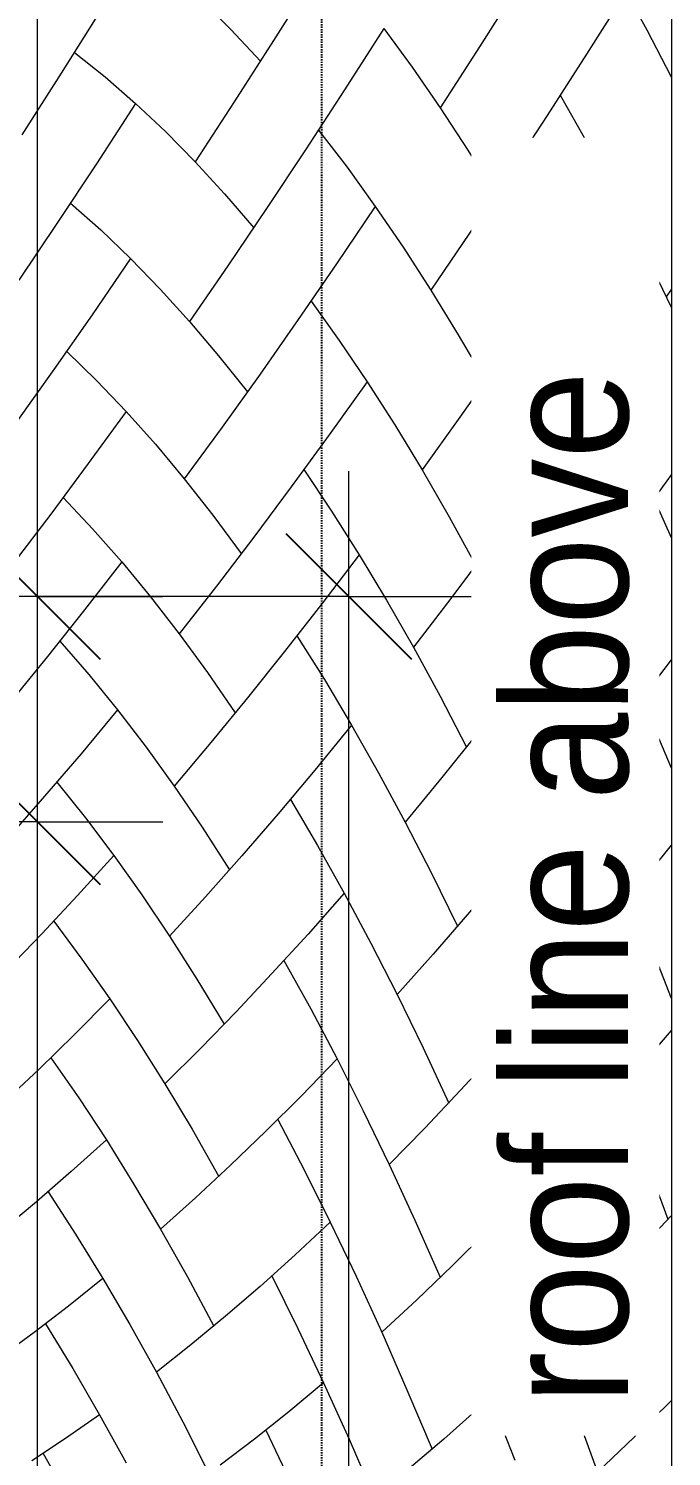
# Model space of a CAD drawing. Header units: millimetres. Extents: x -44657 to 28812, y -28146 to 16565.
# Drawn here: x 263 to 1032, y -1034 to 675 of the extents above; entities that cross this region are included whole.
import ezdxf

# ---------------------------------------------------------------- set-up
doc = ezdxf.new("R2010")
doc.units = ezdxf.units.MM
doc.linetypes.add('Dash 1_5mm', pattern=[3, 1.5, -1.5])
for name, color, linetype, lineweight in [('A-ANNO-DIMS', 211, 'Continuous', 5), ('A-ANNO-DIMS-100', 211, 'Continuous', 5), ('A-DETL', 90, 'Continuous', 5), ('A-FLOR', 192, 'Continuous', 9), ('A-FLOR-PATT', 8, 'Continuous', 9), ('G-ANNO-TEXT', 231, 'Continuous', 5)]:
    doc.layers.add(name, color=color, linetype=linetype, lineweight=lineweight)
doc.styles.add('Arial_3', font='arial.ttf', dxfattribs={"width": 0.9, "height": 120})
doc.styles.add('Arial_5', font='arial.ttf', dxfattribs={"width": 0.9, "height": 150})
doc.dimstyles.new('SVA_-_1_2mm_Arial', dxfattribs={"dimscale": 304.8, "dimtxt": 122.431128, "dimasz": 0.492126, "dimexe": 0.492126, "dimexo": 0.0625, "dimgap": 0.246063, "dimtad": 1, "dimdec": 0, "dimrnd": 5, "dimzin": 0, "dimdsep": 46, "dimtxsty": 'Arial_3', "dimblk1": 'OBLIQUE', "dimblk2": 'OBLIQUE', "dimsah": 1, "dimcen": 0.09, "dimdle": 0.492126, "dimazin": 0, "dimtfac": 1, "dimtdec": 4, "dimtix": 1, "dimtmove": 0, "dimatfit": 3, "dimfxl": 1.968504, "dimfxlon": 1, "dimtvp": 1, "dimtfill": 1, "dimtolj": 1, "dimtzin": 0, "dimarcsym": 2})

# ---------------------------------------------------------------- blocks, each defined once
blk = doc.blocks.new('FP_2-NEW PROPOSED GROUND STOREY PLAN _White Box_')
at = {"layer": 'A-FLOR-PATT', "color": 253, "lineweight": 5}
for p, q in [((603.3, 735.9), (556.1, 660.8)), ((849.7, 728), (802.5, 653.3)), ((977.9, 719.1), (930.7, 644.4)), ((973.2, 727.7), (1002.8, 673.6)), ((469.4, 709.8), (505.1, 674.1)), ((349.3, 697.2), (302.1, 621.7)), ((505.1, 674.1), (540.4, 636.2)), ((688.1, 675.3), (641.1, 601.8)), ((688.1, 675.3), (722, 628.9)), ((1002.8, 673.6), (1032.1, 617.6)), ((556.1, 660.8), (509.1, 587.4)), ((802.5, 653.3), (755.6, 580.3)), ((317.8, 646.7), (354.5, 617.3)), ((930.7, 644.4), (883.8, 571.3)), ((302.1, 621.7), (255, 547.9)), ((354.5, 617.3), (390.9, 585.7)), ((722, 628.9), (755.6, 580.3)), ((641.1, 601.8), (594.3, 529.9)), ((390.9, 585.7), (344.1, 513.4)), ((390.9, 585.7), (426.8, 551.8)), ((509.1, 587.4), (462.4, 515.7)), ((899.4, 595.5), (926.4, 547.8)), ((755.6, 580.3), (788.8, 529.5)), ((883.8, 571.3), (837.1, 499.9)), ((426.8, 551.8), (462.4, 515.7)), ((609.9, 553.7), (644.1, 509.1)), ((926.4, 547.8), (953.2, 498.7)), ((344.1, 513.4), (297.6, 442.9)), ((462.4, 515.7), (497.6, 477.3)), ((594.3, 529.9), (547.9, 459.8)), ((788.8, 529.5), (821.6, 476.4)), ((644.1, 509.1), (677.9, 462.3)), ((837.1, 499.9), (790.7, 430.1)), ((953.2, 498.7), (979.8, 447.9)), ((963.5, 479.2), (917.1, 409.4)), ((313, 466.2), (349.3, 434.1)), ((497.6, 477.3), (532.4, 436.8)), ((677.9, 462.3), (631.7, 393.7)), ((677.9, 462.3), (711.4, 413.3)), ((547.9, 459.8), (501.6, 391.3)), ((979.8, 447.9), (1006.1, 395.7)), ((297.6, 442.9), (251.3, 374)), ((349.3, 434.1), (385.1, 399.8)), ((790.7, 430.1), (744.5, 362.1)), ((711.4, 413.3), (744.5, 362.1)), ((385.1, 399.8), (339.1, 332.5)), ((385.1, 399.8), (420.6, 363.3)), ((631.7, 393.7), (585.7, 326.9)), ((917.1, 409.4), (870.9, 341.2)), ((1006.1, 395.7), (1032.1, 341.8)), ((501.6, 391.3), (455.7, 324.5)), ((420.6, 363.3), (455.7, 324.5)), ((744.5, 362.1), (777.3, 308.6)), ((886.3, 363.8), (916, 308.1)), ((1032.1, 362.9), (1026.3, 354.2)), ((601, 349), (634.7, 301.7)), ((339.1, 332.5), (293.3, 266.9)), ((585.7, 326.9), (540, 261.6)), ((870.9, 341.2), (825, 274.8)), ((455.7, 324.5), (490.4, 283.5)), ((777.3, 308.6), (809.7, 253)), ((916, 308.1), (945.5, 250.4)), ((634.7, 301.7), (668.1, 252.3)), ((308.6, 288.6), (344.3, 253.8)), ((490.4, 283.5), (524.8, 240.3)), ((825, 274.8), (779.3, 209.9)), ((293.3, 266.9), (247.8, 203)), ((540, 261.6), (494.5, 198.1)), ((344.3, 253.8), (379.7, 216.8)), ((668.1, 252.3), (622.6, 188.7)), ((668.1, 252.3), (701.2, 200.6)), ((949.6, 242.3), (903.9, 177.4)), ((945.5, 250.4), (974.7, 190.9)), ((379.7, 216.8), (334.4, 154.5)), ((379.7, 216.8), (414.7, 177.6)), ((779.3, 209.9), (733.9, 146.8)), ((494.5, 198.1), (449.3, 136.2)), ((622.6, 188.7), (577.4, 126.7)), ((701.2, 200.6), (733.9, 146.8)), ((974.7, 190.9), (1003.6, 129.4)), ((414.7, 177.6), (449.3, 136.2)), ((903.9, 177.4), (858.4, 114.2)), ((334.4, 154.5), (289.4, 93.8)), ((592.4, 147.2), (625.7, 97.3)), ((733.9, 146.8), (766.2, 90.7)), ((1032.1, 141), (1011.5, 112.1)), ((449.3, 136.2), (483.6, 92.5)), ((577.4, 126.7), (532.4, 66.4)), ((873.5, 135.1), (900.6, 81.7)), ((1003.6, 129.4), (1032.1, 66)), ((304.3, 113.8), (339.6, 76.4)), ((858.4, 114.2), (813.2, 52.6)), ((289.4, 93.8), (244.6, 34.7)), ((483.6, 92.5), (517.5, 46.6)), ((625.7, 97.3), (658.7, 45.2)), ((766.2, 90.7), (798.2, 32.5)), ((339.6, 76.4), (374.5, 36.7)), ((900.6, 81.7), (927.4, 26.6)), ((532.4, 66.4), (487.7, 7.7)), ((813.2, 52.6), (768.3, -7.3)), ((374.5, 36.7), (329.9, -20.7)), ((374.5, 36.7), (409, -5.2)), ((658.7, 45.2), (613.9, -13.5)), ((658.7, 45.2), (691.3, -9.1)), ((927.4, 26.6), (953.9, -30.1)), ((487.7, 7.7), (443.2, -49.3)), ((936, 8.4), (891, -51.6)), ((409, -5.2), (443.2, -49.3)), ((613.9, -13.5), (569.4, -70.6)), ((691.3, -9.1), (723.6, -65.5)), ((768.3, -7.3), (723.6, -65.5)), ((329.9, -20.7), (285.6, -76.5)), ((953.9, -30.1), (980.2, -88.3)), ((443.2, -49.3), (477, -95.6)), ((300.4, -58.1), (335.1, -98.2)), ((584.2, -51.7), (617.1, -104.2)), ((723.6, -65.5), (755.5, -124.2)), ((891, -51.6), (846.3, -109.9)), ((285.6, -76.5), (241.6, -130.7)), ((569.4, -70.6), (525.1, -126)), ((1032.2, -80.8), (997.2, -127)), ((335.1, -98.2), (369.5, -140.6)), ((477, -95.6), (510.4, -144.1)), ((861.2, -90.6), (890.4, -151.6)), ((980.2, -88.3), (1006.3, -148.3)), ((617.1, -104.2), (649.6, -158.9)), ((846.3, -109.9), (801.8, -166.5)), ((525.1, -126), (481.1, -179.7)), ((755.5, -124.2), (787.1, -185.1)), ((369.5, -140.6), (325.7, -193.1)), ((369.5, -140.6), (403.6, -185.1)), ((890.4, -151.6), (919.3, -214.5)), ((1006.3, -148.3), (1032.2, -209.8)), ((649.6, -158.9), (605.5, -212.8)), ((649.6, -158.9), (681.8, -215.8)), ((801.8, -166.5), (757.6, -221.6)), ((403.6, -185.1), (437.3, -231.8)), ((481.1, -179.7), (437.3, -231.8)), ((325.7, -193.1), (282.1, -244)), ((605.5, -212.8), (561.7, -264.9)), ((681.8, -215.8), (713.6, -274.9)), ((757.6, -221.6), (713.6, -274.9)), ((919.3, -214.5), (947.9, -279.4)), ((296.6, -227.3), (330.9, -270)), ((437.3, -231.8), (470.6, -280.8)), ((922.9, -222.5), (878.6, -277.6)), ((282.1, -244), (238.7, -293.3)), ((576.3, -247.7), (608.7, -302.9)), ((330.9, -270), (364.8, -315)), ((561.7, -264.9), (518.1, -315.5)), ((470.6, -280.8), (503.6, -331.9)), ((713.6, -274.9), (745.1, -336.2)), ((878.6, -277.6), (834.6, -331)), ((947.9, -279.4), (976.3, -346.2)), ((608.7, -302.9), (640.8, -360.2)), ((1032.2, -302.6), (983.3, -363.1)), ((364.8, -315), (321.6, -362.7)), ((364.8, -315), (398.4, -362.2)), ((518.1, -315.5), (474.8, -364.3)), ((849.3, -313.4), (879.9, -380.8)), ((745.1, -336.2), (776.3, -399.7)), ((834.6, -331), (790.8, -382.8)), ((976.3, -346.2), (1004.4, -414.9)), ((321.6, -362.7), (278.7, -408.7)), ((398.4, -362.2), (431.6, -411.6)), ((474.8, -364.3), (431.6, -411.6)), ((640.8, -360.2), (597.4, -409.1)), ((640.8, -360.2), (672.5, -419.7)), ((790.8, -382.8), (747.3, -432.9)), ((879.9, -380.8), (910.2, -450.4)), ((278.7, -408.7), (236, -453.1)), ((293, -393.6), (326.8, -439)), ((597.4, -409.1), (554.3, -456.4)), ((431.6, -411.6), (464.5, -463.1)), ((672.5, -419.7), (704, -481.4)), ((1004.4, -414.9), (1032.2, -485.6)), ((326.8, -439), (360.3, -486.6)), ((568.6, -440.8), (600.6, -498.6)), ((747.3, -432.9), (704, -481.4)), ((554.3, -456.4), (511.4, -502.1)), ((910.2, -450.4), (866.6, -500.6)), ((910.2, -450.4), (940.1, -522.2)), ((464.5, -463.1), (497.1, -516.9)), ((360.3, -486.6), (317.8, -529.4)), ((360.3, -486.6), (393.4, -536.4)), ((704, -481.4), (735.1, -545.2)), ((511.4, -502.1), (468.7, -546.1)), ((600.6, -498.6), (632.3, -558.5)), ((866.6, -500.6), (823.3, -549.1)), ((317.8, -529.4), (275.5, -570.6)), ((940.1, -522.2), (969.8, -596.1)), ((1032.2, -524.4), (1000.9, -560.7)), ((393.4, -536.4), (426.2, -588.4)), ((468.7, -546.1), (426.2, -588.4)), ((735.1, -545.2), (765.8, -611.3)), ((837.7, -533.1), (867.9, -603.1)), ((289.6, -557.1), (323, -605.1)), ((632.3, -558.5), (589.6, -602.6)), ((632.3, -558.5), (663.6, -620.6)), ((823.3, -549.1), (780.1, -596)), ((1000.9, -560.7), (969.8, -596.1)), ((275.5, -570.6), (233.5, -610.2)), ((426.2, -588.4), (458.7, -642.7)), ((780.1, -596), (737.3, -641.3)), ((969.8, -596.1), (999.2, -672.2)), ((323, -605.1), (356, -655.4)), ((589.6, -602.6), (547.1, -645)), ((867.9, -603.1), (897.8, -675.3)), ((561.2, -631.1), (592.8, -691.4)), ((663.6, -620.6), (694.6, -684.9)), ((458.7, -642.7), (490.8, -699.1)), ((547.1, -645), (504.8, -685.8)), ((737.3, -641.3), (694.6, -684.9)), ((356, -655.4), (314.1, -693.4)), ((356, -655.4), (388.7, -707.9)), ((897.8, -675.3), (854.9, -720.6)), ((897.8, -675.3), (927.4, -749.7)), ((999.2, -672.2), (1028.2, -750.5)), ((314.1, -693.4), (272.5, -729.7)), ((504.8, -685.8), (462.8, -725)), ((592.8, -691.4), (624, -753.9)), ((694.6, -684.9), (725.3, -751.4)), ((286.3, -717.8), (319.2, -768.5)), ((388.7, -707.9), (421, -762.5)), ((272.5, -729.7), (231.1, -764.4)), ((462.8, -725), (421, -762.5)), ((854.9, -720.6), (812.2, -764.3)), ((725.3, -751.4), (755.7, -820)), ((826.4, -749.9), (856.3, -822.5)), ((927.4, -749.7), (956.7, -826.2)), ((1032.2, -746.2), (994.3, -786.8)), ((319.2, -768.5), (351.8, -821.4)), ((421, -762.5), (453, -819.3)), ((624, -753.9), (582, -793.2)), ((624, -753.9), (655, -818.6)), ((812.2, -764.3), (769.8, -806.4)), ((582, -793.2), (540.1, -830.8)), ((994.3, -786.8), (956.7, -826.2)), ((453, -819.3), (484.7, -878.3)), ((554.1, -818.4), (585.2, -881.4)), ((655, -818.6), (685.6, -885.5)), ((769.8, -806.4), (727.6, -846.8)), ((351.8, -821.4), (310.6, -854.5)), ((351.8, -821.4), (384, -876.5)), ((540.1, -830.8), (498.5, -866.7)), ((856.3, -822.5), (885.8, -897.3)), ((956.7, -826.2), (985.7, -904.9)), ((310.6, -854.5), (269.6, -886)), ((727.6, -846.8), (685.6, -885.5)), ((498.5, -866.7), (457.1, -901)), ((269.6, -886), (228.8, -915.9)), ((283.2, -875.7), (315.7, -929)), ((384, -876.5), (416, -933.7)), ((585.2, -881.4), (616.1, -946.5)), ((685.6, -885.5), (715.9, -954.6)), ((457.1, -901), (416, -933.7)), ((885.8, -897.3), (843.6, -937.7)), ((885.8, -897.3), (915.1, -974.2)), ((985.7, -904.9), (1014.4, -985.7)), ((315.7, -929), (347.8, -984.6)), ((416, -933.7), (447.5, -993.2)), ((843.6, -937.7), (801.6, -976.6)), ((616.1, -946.5), (574.6, -980.9)), ((616.1, -946.5), (646.6, -1013.8)), ((715.9, -954.6), (745.9, -1025.8)), ((815.5, -963.8), (845, -1039)), ((915.1, -974.2), (944, -1053.3)), ((1032.2, -968), (988, -1011.5)), ((347.8, -984.6), (307.2, -1012.9)), ((347.8, -984.6), (379.6, -1042.3)), ((574.6, -980.9), (533.4, -1013.6)), ((801.6, -976.6), (759.8, -1013.8)), ((447.5, -993.2), (478.8, -1054.8)), ((547.1, -1002.9), (577.9, -1068.5)), ((307.2, -1012.9), (266.8, -1039.6)), ((533.4, -1013.6), (492.4, -1044.8)), ((646.6, -1013.8), (676.8, -1083.3)), ((759.8, -1013.8), (718.2, -1049.3)), ((988, -1011.5), (944, -1053.3)), ((280.2, -1030.9), (312.2, -1086.8))]:
    blk.add_line(p, q, dxfattribs=at)
blk = doc.blocks.new('DIMBLOCK15-NEW PROPOSED GROUND STOREY PLAN _White Box_')
at = {"layer": 'A-ANNO-DIMS-100'}
for p, q in [((273.7, -4.7), (273.7, 1181.3)), ((273.7, 1031.3), (-326.3, 1031.3)), ((273.7, 1031.3), (423.7, 1031.3)), ((273.7, -4.7), (-326.3, -4.7)), ((273.7, -4.7), (423.7, -4.7))]:
    blk.add_line(p, q, dxfattribs=at)
at = {"layer": 'A-ANNO-DIMS-100', "lineweight": 25}
for p, q in [((273.7, 1031.3), (198.7, 1106.3)), ((273.7, 1031.3), (348.7, 956.3)), ((273.7, -4.7), (198.7, 70.3)), ((273.7, -4.7), (348.7, -79.7))]:
    blk.add_line(p, q, dxfattribs=at)
at = {"layer": 'A-ANNO-DIMS-100', "color": 0, "insert": (42.9, 347.6), "char_height": 120, "width": 397.807, "attachment_point": 1, "rotation": 90, "line_spacing_factor": 0.941778, "style": 'Arial_3', "bg_fill": 3, "box_fill_scale": 1.25, "bg_fill_color": 256, "bg_fill_true_color": 13158600, "bg_fill_transparency": 0}
blk.add_mtext('1035', dxfattribs=at)
blk = doc.blocks.new('_Oblique')
at = {"color": 0, "linetype": 'ByBlock', "lineweight": -2}
blk.add_line((-0.5, -0.5), (0.5, 0.5), dxfattribs=at)
blk = doc.blocks.new('DIMBLOCK19-NEW PROPOSED GROUND STOREY PLAN _White Box_')
at = {"layer": 'A-ANNO-DIMS-100', "lineweight": 25}
for p, q in [((273.7, -274.7), (198.7, -199.7)), ((273.7, -274.7), (348.7, -349.7)), ((273.7, -3806.7), (198.7, -3731.7)), ((273.7, -3806.7), (348.7, -3881.7))]:
    blk.add_line(p, q, dxfattribs=at)
at = {"layer": 'A-ANNO-DIMS-100'}
for p, q in [((273.7, -274.7), (-326.3, -274.7)), ((273.7, -3806.7), (273.7, -274.7)), ((273.7, -274.7), (423.7, -274.7)), ((273.7, -3806.7), (-326.3, -3806.7)), ((273.7, -3806.7), (423.7, -3806.7))]:
    blk.add_line(p, q, dxfattribs=at)
at = {"layer": 'A-ANNO-DIMS-100', "color": 0, "insert": (42.9, -2206.4), "char_height": 120, "width": 397.807, "attachment_point": 1, "rotation": 90, "line_spacing_factor": 0.941778, "style": 'Arial_3', "bg_fill": 3, "box_fill_scale": 1.25, "bg_fill_color": 256, "bg_fill_true_color": 13158600, "bg_fill_transparency": 0}
blk.add_mtext('3530', dxfattribs=at)
blk = doc.blocks.new('DIMBLOCK20-NEW PROPOSED GROUND STOREY PLAN _White Box_')
at = {"layer": 'A-ANNO-DIMS-100'}
for p, q in [((273.7, -274.7), (273.7, 145.3)), ((273.7, -4.7), (-326.3, -4.7)), ((273.7, -4.7), (423.7, -4.7)), ((273.7, -274.7), (-326.3, -274.7)), ((273.7, -274.7), (423.7, -274.7))]:
    blk.add_line(p, q, dxfattribs=at)
at = {"layer": 'A-ANNO-DIMS-100', "lineweight": 25}
for p, q in [((273.7, -4.7), (198.7, 70.3)), ((273.7, -4.7), (348.7, -79.7)), ((273.7, -274.7), (198.7, -199.7)), ((273.7, -274.7), (348.7, -349.7))]:
    blk.add_line(p, q, dxfattribs=at)
at = {"layer": 'A-ANNO-DIMS-100', "color": 0, "insert": (42.9, -264), "char_height": 120, "width": 298.355, "attachment_point": 1, "rotation": 90, "line_spacing_factor": 0.941778, "style": 'Arial_3', "bg_fill": 3, "box_fill_scale": 1.25, "bg_fill_color": 256, "bg_fill_true_color": 13158600, "bg_fill_transparency": 0}
blk.add_mtext('270', dxfattribs=at)
blk = doc.blocks.new('DIMBLOCK95-NEW PROPOSED GROUND STOREY PLAN _White Box_')
at = {"layer": 'A-ANNO-DIMS-100'}
for p, q in [((646.2, -7952.7), (646.2, 145.3)), ((646.2, -4.7), (46.2, -4.7)), ((646.2, -4.7), (796.2, -4.7)), ((646.2, -7802.7), (46.2, -7802.7)), ((646.2, -7802.7), (796.2, -7802.7))]:
    blk.add_line(p, q, dxfattribs=at)
at = {"layer": 'A-ANNO-DIMS-100', "lineweight": 25}
for p, q in [((646.2, -4.7), (571.2, 70.3)), ((646.2, -4.7), (721.2, -79.7)), ((646.2, -7802.7), (571.2, -7727.7)), ((646.2, -7802.7), (721.2, -7877.7))]:
    blk.add_line(p, q, dxfattribs=at)
at = {"layer": 'A-ANNO-DIMS-100', "color": 0, "insert": (415.4, -4069.4), "char_height": 120, "width": 397.807, "attachment_point": 1, "rotation": 90, "line_spacing_factor": 0.941778, "style": 'Arial_3', "bg_fill": 3, "box_fill_scale": 1.25, "bg_fill_color": 256, "bg_fill_true_color": 13158600, "bg_fill_transparency": 0}
blk.add_mtext('7800', dxfattribs=at)

msp = doc.modelspace()

# ---------------------------------------------------------------- linework, layer by layer
at = {"layer": 'A-DETL', "linetype": 'Dash 1_5mm', "lineweight": 25}
msp.add_line((613.7, 2018.6), (613.7, -11198), dxfattribs=at)
at = {"layer": 'A-FLOR', "color": 254}
msp.add_line((1032.4, 1687.3), (1032.4, -1811.8), dxfattribs=at)

# ---------------------------------------------------------------- block references
msp.add_blockref('FP_2-NEW PROPOSED GROUND STOREY PLAN _White Box_', (0, 0), dxfattribs=at)

# ---------------------------------------------------------------- next in the draw order: dimensions: what is measured, and where the dimension line sits
at = {"layer": 'A-ANNO-DIMS'}
for base, p1, p2, override, picture, middle in [((273.7, 1031.3), (-326.3, -4.7), (-326.3, 1031.3), {"dimpost": '<>', "dimfxl": 1036}, 'DIMBLOCK15-NEW PROPOSED GROUND STOREY PLAN _White Box_', (137.4, 513.3)), ((273.7, -274.7), (-326.3, -3806.7), (-326.3, -274.7), {"dimpost": '<>', "dimfxl": 3532}, 'DIMBLOCK19-NEW PROPOSED GROUND STOREY PLAN _White Box_', (137.4, -2040.7))]:
    dim = msp.add_linear_dim(base=base, p1=p1, p2=p2, angle=90, dimstyle='SVA_-_1_2mm_Arial', override=override, dxfattribs=at)
    dim.commit()
    dim.dimension.update_dxf_attribs({"geometry": picture, "text_midpoint": middle})

# ---------------------------------------------------------------- next in the draw order: dimensions: what is measured, and where the dimension line sits
dim = msp.add_linear_dim(base=(273.7, -4.7), p1=(-326.3, -274.7), p2=(-326.3, -4.7), angle=90, dimstyle='SVA_-_1_2mm_Arial', override={"dimpost": '<>', "dimfxl": 270}, dxfattribs=at)
dim.commit()
dim.dimension.update_dxf_attribs({"geometry": 'DIMBLOCK20-NEW PROPOSED GROUND STOREY PLAN _White Box_', "text_midpoint": (137.4, -139.7)})

# ---------------------------------------------------------------- next in the draw order: dimensions: what is measured, and where the dimension line sits
dim = msp.add_linear_dim(base=(646.2, -4.7), p1=(46.2, -7802.7), p2=(46.2, -4.7), angle=90, dimstyle='SVA_-_1_2mm_Arial', override={"dimpost": '<>', "dimfxl": 7798}, dxfattribs=at)
dim.commit()
dim.dimension.update_dxf_attribs({"geometry": 'DIMBLOCK95-NEW PROPOSED GROUND STOREY PLAN _White Box_', "text_midpoint": (509.9, -3903.7)})

# ---------------------------------------------------------------- next in the draw order: texts
at = {"layer": 'G-ANNO-TEXT', "color": 7, "insert": (830.5, -972), "char_height": 150, "width": 1479.113, "attachment_point": 1, "rotation": 90, "style": 'Arial_5', "bg_fill": 3, "box_fill_scale": 1.25, "bg_fill_color": 256, "bg_fill_true_color": 13158600, "bg_fill_transparency": 0}
msp.add_mtext('roof line above', dxfattribs=at)

doc.saveas('drawing.dxf')
